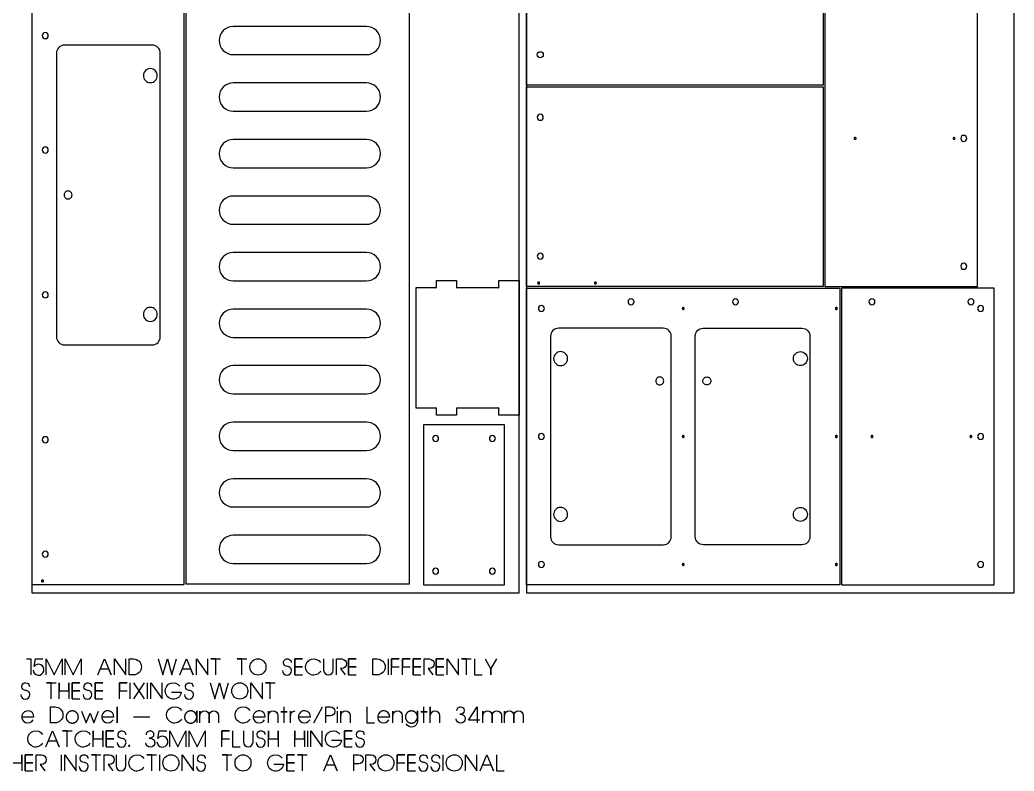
# Model space of a CAD drawing. Extents: x -767 to 5144, y -506 to 2808.
# Drawn here: x 2473 to 4961, y -446 to 1433 of the extents above; entities that cross this region are included whole.
import ezdxf

# ---------------------------------------------------------------- set-up
doc = ezdxf.new("R2010")
doc.units = 0
for name, color, linetype in [('LAYER_1', 18, 'CONTINUOUS'), ('T5_LOGOLAYER_20', 18, 'CONTINUOUS'), ('T5_LOGOLAYER_21', 18, 'CONTINUOUS')]:
    doc.layers.add(name, color=color, linetype=linetype)

msp = doc.modelspace()

# ---------------------------------------------------------------- linework, layer by layer
at = {"layer": 'LAYER_1'}
for points in [[(3740.9, 0), (4960.9, 0), (4960.9, 2440), (3740.9, 2440)], [(4766.9, 766), (4868.9, 766), (4868.9, 1508), (4486.9, 1508), (4486.9, 766)], [(2888.1, 22), (3448.1, 22), (3448.1, 1470.1), (2888.1, 1470.1)], [(4809, 20), (4911, 20), (4911, 762), (4529, 762), (4529, 20)], [(3685.1, 20), (3685.1, 420), (3483.1, 420), (3483.1, 20)]]:
    msp.add_lwpolyline(points, close=True, dxfattribs=at)
for points in [[(2971.3, 1381.7, 0.414214), (3006.6, 1346.4), (3339.7, 1346.4, 0.414214), (3375.1, 1381.7, 0.414214), (3339.7, 1417.1), (3006.6, 1417.1, 0.414214)], [(3767.4, 1346.2, -0.414214), (3774.9, 1353.7, -0.414214), (3782.4, 1346.2, -0.414214), (3774.9, 1338.7, -0.414214)], [(2971.3, 1240.3, 0.414214), (3006.6, 1204.9), (3339.7, 1204.9, 0.414214), (3375.1, 1240.3, 0.414214), (3339.7, 1275.6), (3006.6, 1275.6, 0.414214)], [(3767.4, 1189.8, 0.414214), (3774.9, 1182.3, 0.414214), (3782.4, 1189.8, 0.414214), (3774.9, 1197.3, 0.414214)], [(2971.3, 1098.8, 0.414214), (3006.7, 1063.4), (3339.7, 1063.4, 0.414214), (3375.1, 1098.8, 0.414214), (3339.7, 1134.2), (3006.7, 1134.2, 0.414214)], [(4563.1, 1139.4, 0.414214), (4560.7, 1137, 0.414214), (4563.1, 1134.6, 0.414214), (4565.5, 1137, 0.414214)], [(4810.7, 1139.4, 0.414214), (4808.3, 1137, 0.414214), (4810.7, 1134.6, 0.414214), (4813.1, 1137, 0.414214)], [(4834.9, 1144.5, 0.414214), (4827.4, 1137, 0.414214), (4834.9, 1129.5, 0.414214), (4842.4, 1137, 0.414214)], [(2971.3, 957.3, 0.414214), (3006.7, 921.9), (3339.7, 921.9, 0.414214), (3375.1, 957.3, 0.414214), (3339.7, 992.7), (3006.7, 992.7, 0.414214)], [(2971.3, 815.8, 0.414214), (3006.7, 780.5), (3339.7, 780.5, 0.414214), (3375.1, 815.8, 0.414214), (3339.7, 851.2), (3006.7, 851.2, 0.414214)], [(3767.4, 842.2, 0.414214), (3774.9, 834.7, 0.414214), (3782.4, 842.2, 0.414214), (3774.9, 849.7, 0.414214)], [(4834.9, 824.3, 0.414214), (4827.4, 816.8, 0.414214), (4834.9, 809.3, 0.414214), (4842.4, 816.8, 0.414214)], [(3768.4, 775, 0.414214), (3770.9, 772.5, 0.414214), (3773.4, 775, 0.414214), (3770.9, 777.5, 0.414214)], [(3910.4, 775, 0.414214), (3912.9, 772.5, 0.414214), (3915.4, 775, 0.414214), (3912.9, 777.5, 0.414214)], [(4002.3, 735.5, 0.414214), (3994.8, 728, 0.414214), (4002.3, 720.5, 0.414214), (4009.8, 728, 0.414214)], [(4605.2, 735.5, 0.414214), (4597.7, 728, 0.414214), (4605.2, 720.5, 0.414214), (4612.7, 728, 0.414214)], [(4852.8, 735.5, 0.414214), (4845.3, 728, 0.414214), (4852.8, 720.5, 0.414214), (4860.3, 728, 0.414214)], [(2971.3, 674.4, 0.414214), (3006.7, 639), (3339.7, 639, 0.414214), (3375.1, 674.4, 0.414214), (3339.7, 709.7), (3006.7, 709.7, 0.414214)], [(3777.9, 718.7, 0.414214), (3770.4, 711.2, 0.414214), (3777.9, 703.7, 0.414214), (3785.4, 711.2, 0.414214)], [(4516, 713.7, 0.414214), (4513.5, 711.2, 0.414214), (4516, 708.7, 0.414214), (4518.5, 711.2, 0.414214)], [(4877, 718.7, 0.414214), (4869.5, 711.2, 0.414214), (4877, 703.7, 0.414214), (4884.5, 711.2, 0.414214)], [(3800.9, 641.5), (3800.9, 140, 0.418362), (3821.2, 120), (4082.9, 120, 0.412304), (4102.9, 139.9), (4102.9, 140.8), (4102.9, 642, 0.414214), (4082.9, 662), (3820.9, 662, 0.4142), (3800.9, 642)], [(4449.9, 641.5), (4449.9, 140, -0.414214), (4429.9, 120), (4183, 120, -0.413015), (4163, 139.9), (4163, 140.8), (4163, 642, -0.412904), (4182.9, 662), (4429.9, 662, -0.416305), (4449.9, 641.9)], [(3825.9, 603.3, 0.414214), (3808.4, 585.8, 0.414214), (3825.9, 568.3, 0.414214), (3843.4, 585.8, 0.414214)], [(4426, 603.3, -0.414214), (4443.5, 585.8, -0.414214), (4426, 568.3, -0.414214), (4408.5, 585.8, -0.414214)], [(2971.3, 532.9, 0.414214), (3006.7, 497.5), (3339.7, 497.5, 0.414214), (3375.1, 532.9, 0.414214), (3339.7, 568.3), (3006.7, 568.3, 0.414214)], [(4073.9, 540, 0.414214), (4063.9, 530, 0.414214), (4073.9, 520, 0.414214), (4083.9, 530, 0.414214)], [(4191.9, 540, -0.414214), (4201.9, 530, -0.414214), (4191.9, 520, -0.414214), (4181.9, 530, -0.414214)], [(2971.3, 391.4, 0.414214), (3006.7, 356.1), (3339.7, 356.1, 0.414214), (3375.1, 391.4, 0.414214), (3339.7, 426.8), (3006.7, 426.8, 0.414214)], [(3777.9, 398.5, 0.414214), (3770.4, 391, 0.414214), (3777.9, 383.5, 0.414214), (3785.4, 391, 0.414214)], [(4877, 398.5, 0.414214), (4869.5, 391, 0.414214), (4877, 383.5, 0.414214), (4884.5, 391, 0.414214)], [(3505.6, 386, 0.414214), (3513.1, 378.5, 0.414214), (3520.6, 386, 0.414214), (3513.1, 393.5, 0.414214)], [(3647.6, 386, 0.414214), (3655.1, 378.5, 0.414214), (3662.6, 386, 0.414214), (3655.1, 393.5, 0.414214)], [(4516, 393.5, 0.414214), (4513.5, 391, 0.414214), (4516, 388.5, 0.414214), (4518.5, 391, 0.414214)], [(4605.2, 393.4, 0.414214), (4602.8, 391, 0.414214), (4605.2, 388.6, 0.414214), (4607.6, 391, 0.414214)], [(4852.8, 393.4, 0.414214), (4850.4, 391, 0.414214), (4852.8, 388.6, 0.414214), (4855.2, 391, 0.414214)], [(2971.3, 249.9, 0.414214), (3006.7, 214.6), (3339.7, 214.6, 0.414214), (3375.1, 249.9, 0.414214), (3339.7, 285.3), (3006.7, 285.3, 0.414214)], [(3825.9, 213.6, 0.414214), (3808.4, 196.1, 0.414214), (3825.9, 178.6, 0.414214), (3843.4, 196.1, 0.414214)], [(4426, 213.6, -0.414214), (4443.5, 196.1, -0.414214), (4426, 178.6, -0.414214), (4408.5, 196.1, -0.414214)], [(2971.3, 108.5, 0.414214), (3006.7, 73.1), (3339.7, 73.1, 0.414214), (3375.1, 108.5, 0.414214), (3339.7, 143.8), (3006.7, 143.8, 0.414214)], [(3777.9, 78.3, 0.414214), (3770.4, 70.8, 0.414214), (3777.9, 63.3, 0.414214), (3785.4, 70.8, 0.414214)], [(4877, 78.3, 0.414214), (4869.5, 70.8, 0.414214), (4877, 63.3, 0.414214), (4884.5, 70.8, 0.414214)], [(3505.6, 54, 0.414214), (3513.1, 46.5, 0.414214), (3520.6, 54, 0.414214), (3513.1, 61.5, 0.414214)], [(3647.6, 54, 0.414214), (3655.1, 46.5, 0.414214), (3662.6, 54, 0.414214), (3655.1, 61.5, 0.414214)], [(4516, 73.3, 0.414214), (4513.5, 70.8, 0.414214), (4516, 68.3, 0.414214), (4518.5, 70.8, 0.414214)]]:
    msp.add_lwpolyline(points, format="xyb", close=True, dxfattribs=at)
at = {"layer": 'T5_LOGOLAYER_20'}
msp.add_lwpolyline([(2502.1, 0), (3722.1, 0), (3722.1, 2440), (2502.1, 2440)], close=True, dxfattribs=at)
for points in [[(2528.6, 1394.1, 0.414214), (2536.1, 1386.6, 0.414214), (2543.6, 1394.1, 0.414214), (2536.1, 1401.6, 0.414214)], [(2584.1, 620.3), (2804.1, 620.3, 0.415498), (2824.1, 640.4), (2824.1, 1350.3, 0.414214), (2804.1, 1370.3), (2584.1, 1370.3, 0.415447), (2564.1, 1350.2), (2564.1, 640.3, 0.414214)], [(2781.6, 1294.1, 0.414214), (2799.1, 1276.6, 0.414214), (2816.6, 1294.1, 0.414214), (2799.1, 1311.6, 0.414214)], [(2528.6, 1107.8, 0.414214), (2536.1, 1100.3, 0.414214), (2543.6, 1107.8, 0.414214), (2536.1, 1115.3, 0.414214)], [(2583.1, 995.3, 0.414214), (2593.1, 985.3, 0.414214), (2603.1, 995.3, 0.414214), (2593.1, 1005.3, 0.414214)], [(3568.6, 462.1, 1), (3565.7, 459.2), (3565.7, 444.1), (3514.9, 444.1), (3514.9, 459.2, 1), (3512.1, 462.1), (3464.1, 462.1), (3464.1, 633.9), (3464.1, 763.7), (3512.1, 763.7, 1), (3514.9, 766.5), (3514.9, 781.7), (3565.7, 781.7), (3565.7, 766.5, 1), (3568.6, 763.7), (3668.5, 763.7, 1), (3671.3, 766.5), (3671.3, 781.7), (3722.1, 781.7), (3722.1, 763.7), (3722.1, 633.9), (3722.1, 444.1), (3671.3, 444.1), (3671.3, 459.2, 1), (3668.5, 462.1)], [(2528.6, 745.3, 0.414214), (2536.1, 737.8, 0.414214), (2543.6, 745.3, 0.414214), (2536.1, 752.8, 0.414214)], [(2781.6, 696.5, 0.414214), (2799.1, 679, 0.414214), (2816.6, 696.5, 0.414214), (2799.1, 714, 0.414214)], [(2528.6, 382.8, 0.414214), (2536.1, 375.3, 0.414214), (2543.6, 382.8, 0.414214), (2536.1, 390.3, 0.414214)], [(2528.6, 96.5, 0.414214), (2536.1, 89, 0.414214), (2543.6, 96.5, 0.414214), (2536.1, 104, 0.414214)], [(2526.6, 29.3, 0.414214), (2529.1, 26.8, 0.414214), (2531.6, 29.3, 0.414214), (2529.1, 31.8, 0.414214)]]:
    msp.add_lwpolyline(points, format="xyb", close=True, dxfattribs=at)
at = {"layer": 'T5_LOGOLAYER_21'}
for points in [[(4482.9, 1770), (4482.9, 1270), (3740.9, 1270), (3740.9, 1770)], [(2502.1, 20.3), (2884.1, 20.3), (2884.1, 1470.3), (2502.1, 1470.3)], [(4482.9, 1266), (4482.9, 766), (3740.9, 766), (3740.9, 1266)], [(4525, 20), (3740.9, 20), (3740.9, 762), (4525, 762)], [(2603.7, -326.1), (2604.1, -326.1), (2604.5, -326.1), (2604.9, -326.1), (2605.2, -326), (2605.6, -326), (2606, -325.9), (2606.4, -325.9), (2606.8, -325.8), (2607.1, -325.7), (2607.5, -325.6), (2607.9, -325.5), (2608.2, -325.4), (2608.6, -325.3), (2608.9, -325.2), (2609.3, -325.1), (2609.6, -324.9), (2609.9, -324.8), (2610.3, -324.6), (2610.6, -324.4), (2610.9, -324.3), (2611.3, -324.1), (2611.6, -323.9), (2611.9, -323.7), (2612.2, -323.5), (2612.5, -323.3), (2612.8, -323.1), (2613.1, -322.9), (2613.4, -322.6), (2613.6, -322.4), (2613.9, -322.2), (2614.2, -321.9), (2614.4, -321.7), (2614.7, -321.4), (2614.9, -321.1), (2615.2, -320.9), (2615.4, -320.6), (2615.7, -320.3), (2615.9, -320), (2616.1, -319.7), (2616.3, -319.4), (2616.5, -319.1), (2616.7, -318.8), (2616.9, -318.5), (2617.1, -318.2), (2617.2, -317.8), (2617.4, -317.5), (2617.6, -317.2), (2617.7, -316.8), (2617.8, -316.5), (2618, -316.1), (2618.1, -315.8), (2618.2, -315.4), (2618.3, -315.1), (2618.4, -314.7), (2618.5, -314.3), (2618.6, -314), (2618.7, -313.6), (2618.7, -313.2), (2618.8, -312.8), (2618.8, -312.5), (2618.8, -312.1), (2618.9, -311.7), (2618.9, -311.3), (2618.9, -310.9), (2618.9, -310.5), (2618.9, -310.1), (2618.8, -309.7), (2618.8, -309.4), (2618.8, -309), (2618.7, -308.6), (2618.7, -308.2), (2618.6, -307.8), (2618.5, -307.5), (2618.4, -307.1), (2618.3, -306.7), (2618.2, -306.4), (2618.1, -306), (2618, -305.7), (2617.8, -305.3), (2617.7, -305), (2617.6, -304.7), (2617.4, -304.3), (2617.2, -304), (2617.1, -303.7), (2616.9, -303.3), (2616.7, -303), (2616.5, -302.7), (2616.3, -302.4), (2616.1, -302.1), (2615.9, -301.8), (2615.7, -301.5), (2615.4, -301.2), (2615.2, -301), (2614.9, -300.7), (2614.7, -300.4), (2614.4, -300.2), (2614.2, -299.9), (2613.9, -299.7), (2613.6, -299.4), (2613.4, -299.2), (2613.1, -299), (2612.8, -298.7), (2612.5, -298.5), (2612.2, -298.3), (2611.9, -298.1), (2611.6, -297.9), (2611.3, -297.7), (2610.9, -297.5), (2610.6, -297.4), (2610.3, -297.2), (2609.9, -297.1), (2609.6, -296.9), (2609.3, -296.8), (2608.9, -296.6), (2608.6, -296.5), (2608.2, -296.4), (2607.9, -296.3), (2607.5, -296.2), (2607.1, -296.1), (2606.8, -296), (2606.4, -295.9), (2606, -295.9), (2605.6, -295.8), (2605.2, -295.8), (2604.9, -295.8), (2604.5, -295.7), (2604.1, -295.7), (2603.7, -295.7), (2603.3, -295.7), (2602.9, -295.7), (2602.5, -295.8), (2602.1, -295.8), (2601.8, -295.8), (2601.4, -295.9), (2601, -295.9), (2600.6, -296), (2600.3, -296.1), (2599.9, -296.2), (2599.5, -296.3), (2599.2, -296.4), (2598.8, -296.5), (2598.5, -296.6), (2598.1, -296.8), (2597.8, -296.9), (2597.4, -297.1), (2597.1, -297.2), (2596.8, -297.4), (2596.4, -297.5), (2596.1, -297.7), (2595.8, -297.9), (2595.5, -298.1), (2595.2, -298.3), (2594.9, -298.5), (2594.6, -298.7), (2594.3, -299), (2594, -299.2), (2593.7, -299.4), (2593.5, -299.7), (2593.2, -299.9), (2592.9, -300.2), (2592.7, -300.4), (2592.4, -300.7), (2592.2, -301), (2592, -301.2), (2591.7, -301.5), (2591.5, -301.8), (2591.3, -302.1), (2591.1, -302.4), (2590.9, -302.7), (2590.7, -303), (2590.5, -303.3), (2590.3, -303.7), (2590.2, -304), (2590, -304.3), (2589.8, -304.7), (2589.7, -305), (2589.5, -305.3), (2589.4, -305.7), (2589.3, -306), (2589.2, -306.4), (2589.1, -306.7), (2589, -307.1), (2588.9, -307.5), (2588.8, -307.8), (2588.7, -308.2), (2588.7, -308.6), (2588.6, -309), (2588.6, -309.4), (2588.5, -309.7), (2588.5, -310.1), (2588.5, -310.5), (2588.5, -310.9), (2588.5, -311.3), (2588.5, -311.7), (2588.5, -312.1), (2588.6, -312.5), (2588.6, -312.8), (2588.7, -313.2), (2588.7, -313.6), (2588.8, -314), (2588.9, -314.3), (2589, -314.7), (2589.1, -315.1), (2589.2, -315.4), (2589.3, -315.8), (2589.4, -316.1), (2589.5, -316.5), (2589.7, -316.8), (2589.8, -317.2), (2590, -317.5), (2590.2, -317.8), (2590.3, -318.2), (2590.5, -318.5), (2590.7, -318.8), (2590.9, -319.1), (2591.1, -319.4), (2591.3, -319.7), (2591.5, -320), (2591.7, -320.3), (2592, -320.6), (2592.2, -320.9), (2592.4, -321.1), (2592.7, -321.4), (2592.9, -321.7), (2593.2, -321.9), (2593.5, -322.2), (2593.7, -322.4), (2594, -322.6), (2594.3, -322.9), (2594.6, -323.1), (2594.9, -323.3), (2595.2, -323.5), (2595.5, -323.7), (2595.8, -323.9), (2596.1, -324.1), (2596.4, -324.3), (2596.8, -324.4), (2597.1, -324.6), (2597.4, -324.8), (2597.8, -324.9), (2598.1, -325.1), (2598.5, -325.2), (2598.8, -325.3), (2599.2, -325.4), (2599.5, -325.5), (2599.9, -325.6), (2600.3, -325.7), (2600.6, -325.8), (2601, -325.9), (2601.4, -325.9), (2601.8, -326), (2602.1, -326), (2602.5, -326.1), (2602.9, -326.1), (2603.3, -326.1)], [(2715.7, -325.7), (2715.7, -285.7)], [(2900, -326.1), (2900.4, -326.1), (2900.7, -326.1), (2901.1, -326.1), (2901.5, -326), (2901.9, -326), (2902.3, -325.9), (2902.7, -325.9), (2903, -325.8), (2903.4, -325.7), (2903.8, -325.6), (2904.1, -325.5), (2904.5, -325.4), (2904.8, -325.3), (2905.2, -325.2), (2905.5, -325.1), (2905.9, -324.9), (2906.2, -324.8), (2906.6, -324.6), (2906.9, -324.4), (2907.2, -324.3), (2907.5, -324.1), (2907.8, -323.9), (2908.2, -323.7), (2908.5, -323.5), (2908.8, -323.3), (2909.1, -323.1), (2909.3, -322.9), (2909.6, -322.6), (2909.9, -322.4), (2910.2, -322.2), (2910.4, -321.9), (2910.7, -321.7), (2911, -321.4), (2911.2, -321.1), (2911.5, -320.9), (2911.7, -320.6), (2911.9, -320.3), (2912.1, -320), (2912.4, -319.7), (2912.6, -319.4), (2912.8, -319.1), (2913, -318.8), (2913.1, -318.5), (2913.3, -318.2), (2913.5, -317.8), (2913.7, -317.5), (2913.8, -317.2), (2914, -316.8), (2914.1, -316.5), (2914.2, -316.1), (2914.4, -315.8), (2914.5, -315.4), (2914.6, -315.1), (2914.7, -314.7), (2914.8, -314.3), (2914.9, -314), (2914.9, -313.6), (2915, -313.2), (2915, -312.8), (2915.1, -312.5), (2915.1, -312.1), (2915.1, -311.7), (2915.2, -311.3), (2915.2, -310.9), (2915.2, -310.5), (2915.1, -310.1), (2915.1, -309.7), (2915.1, -309.4), (2915, -309), (2915, -308.6), (2914.9, -308.2), (2914.9, -307.8), (2914.8, -307.5), (2914.7, -307.1), (2914.6, -306.7), (2914.5, -306.4), (2914.4, -306), (2914.2, -305.7), (2914.1, -305.3), (2914, -305), (2913.8, -304.7), (2913.7, -304.3), (2913.5, -304), (2913.3, -303.7), (2913.1, -303.3), (2913, -303), (2912.8, -302.7), (2912.6, -302.4), (2912.4, -302.1), (2912.1, -301.8), (2911.9, -301.5), (2911.7, -301.2), (2911.5, -301), (2911.2, -300.7), (2911, -300.4), (2910.7, -300.2), (2910.4, -299.9), (2910.2, -299.7), (2909.9, -299.4), (2909.6, -299.2), (2909.3, -299), (2909.1, -298.7), (2908.8, -298.5), (2908.5, -298.3), (2908.2, -298.1), (2907.8, -297.9), (2907.5, -297.7), (2907.2, -297.5), (2906.9, -297.4), (2906.6, -297.2), (2906.2, -297.1), (2905.9, -296.9), (2905.5, -296.8), (2905.2, -296.6), (2904.8, -296.5), (2904.5, -296.4), (2904.1, -296.3), (2903.8, -296.2), (2903.4, -296.1), (2903, -296), (2902.7, -295.9), (2902.3, -295.9), (2901.9, -295.8), (2901.5, -295.8), (2901.1, -295.8), (2900.7, -295.7), (2900.4, -295.7), (2900, -295.7), (2899.6, -295.7), (2899.2, -295.7), (2898.8, -295.8), (2898.4, -295.8), (2898, -295.8), (2897.6, -295.9), (2897.3, -295.9), (2896.9, -296), (2896.5, -296.1), (2896.2, -296.2), (2895.8, -296.3), (2895.4, -296.4), (2895.1, -296.5), (2894.7, -296.6), (2894.4, -296.8), (2894, -296.9), (2893.7, -297.1), (2893.4, -297.2), (2893, -297.4), (2892.7, -297.5), (2892.4, -297.7), (2892.1, -297.9), (2891.8, -298.1), (2891.5, -298.3), (2891.2, -298.5), (2890.9, -298.7), (2890.6, -299), (2890.3, -299.2), (2890, -299.4), (2889.7, -299.7), (2889.5, -299.9), (2889.2, -300.2), (2889, -300.4), (2888.7, -300.7), (2888.5, -301), (2888.2, -301.2), (2888, -301.5), (2887.8, -301.8), (2887.6, -302.1), (2887.4, -302.4), (2887.2, -302.7), (2887, -303), (2886.8, -303.3), (2886.6, -303.7), (2886.4, -304), (2886.3, -304.3), (2886.1, -304.7), (2886, -305), (2885.8, -305.3), (2885.7, -305.7), (2885.6, -306), (2885.4, -306.4), (2885.3, -306.7), (2885.2, -307.1), (2885.1, -307.5), (2885.1, -307.8), (2885, -308.2), (2884.9, -308.6), (2884.9, -309), (2884.8, -309.4), (2884.8, -309.7), (2884.8, -310.1), (2884.8, -310.5), (2884.8, -310.9), (2884.8, -311.3), (2884.8, -311.7), (2884.8, -312.1), (2884.8, -312.5), (2884.9, -312.8), (2884.9, -313.2), (2885, -313.6), (2885.1, -314), (2885.1, -314.3), (2885.2, -314.7), (2885.3, -315.1), (2885.4, -315.4), (2885.6, -315.8), (2885.7, -316.1), (2885.8, -316.5), (2886, -316.8), (2886.1, -317.2), (2886.3, -317.5), (2886.4, -317.8), (2886.6, -318.2), (2886.8, -318.5), (2887, -318.8), (2887.2, -319.1), (2887.4, -319.4), (2887.6, -319.7), (2887.8, -320), (2888, -320.3), (2888.2, -320.6), (2888.5, -320.9), (2888.7, -321.1), (2889, -321.4), (2889.2, -321.7), (2889.5, -321.9), (2889.7, -322.2), (2890, -322.4), (2890.3, -322.6), (2890.6, -322.9), (2890.9, -323.1), (2891.2, -323.3), (2891.5, -323.5), (2891.8, -323.7), (2892.1, -323.9), (2892.4, -324.1), (2892.7, -324.3), (2893, -324.4), (2893.4, -324.6), (2893.7, -324.8), (2894, -324.9), (2894.4, -325.1), (2894.7, -325.2), (2895.1, -325.3), (2895.4, -325.4), (2895.8, -325.5), (2896.2, -325.6), (2896.5, -325.7), (2896.9, -325.8), (2897.3, -325.9), (2897.6, -325.9), (2898, -326), (2898.4, -326), (2898.8, -326.1), (2899.2, -326.1), (2899.6, -326.1)], [(3452.6, -326.1), (3453, -326.1), (3453.4, -326.1), (3453.8, -326.1), (3454.2, -326), (3454.6, -326), (3454.9, -325.9), (3455.3, -325.9), (3455.7, -325.8), (3456.1, -325.7), (3456.4, -325.6), (3456.8, -325.5), (3457.1, -325.4), (3457.5, -325.3), (3457.9, -325.2), (3458.2, -325.1), (3458.5, -324.9), (3458.9, -324.8), (3459.2, -324.6), (3459.5, -324.4), (3459.9, -324.3), (3460.2, -324.1), (3460.5, -323.9), (3460.8, -323.7), (3461.1, -323.5), (3461.4, -323.3), (3461.7, -323.1), (3462, -322.9), (3462.3, -322.6), (3462.6, -322.4), (3462.8, -322.2), (3463.1, -321.9), (3463.4, -321.7), (3463.6, -321.4), (3463.9, -321.1), (3464.1, -320.9), (3464.4, -320.6), (3464.6, -320.3), (3464.8, -320), (3465, -319.7), (3465.2, -319.4), (3465.4, -319.1), (3465.6, -318.8), (3465.8, -318.5), (3466, -318.2), (3466.2, -317.8), (3466.3, -317.5), (3466.5, -317.2), (3466.6, -316.8), (3466.8, -316.5), (3466.9, -316.1), (3467, -315.8), (3467.1, -315.4), (3467.3, -315.1), (3467.3, -314.7), (3467.4, -314.3), (3467.5, -314), (3467.6, -313.6), (3467.7, -313.2), (3467.7, -312.8), (3467.7, -312.5), (3467.8, -312.1), (3467.8, -311.7), (3467.8, -311.3), (3467.8, -310.9), (3467.8, -310.5), (3467.8, -310.1), (3467.8, -309.7), (3467.7, -309.4), (3467.7, -309), (3467.7, -308.6), (3467.6, -308.2), (3467.5, -307.8), (3467.4, -307.5), (3467.3, -307.1), (3467.3, -306.7), (3467.1, -306.4), (3467, -306), (3466.9, -305.7), (3466.8, -305.3), (3466.6, -305), (3466.5, -304.7), (3466.3, -304.3), (3466.2, -304), (3466, -303.7), (3465.8, -303.3), (3465.6, -303), (3465.4, -302.7), (3465.2, -302.4), (3465, -302.1), (3464.8, -301.8), (3464.6, -301.5), (3464.4, -301.2), (3464.1, -301), (3463.9, -300.7), (3463.6, -300.4), (3463.4, -300.2), (3463.1, -299.9), (3462.8, -299.7), (3462.6, -299.4), (3462.3, -299.2), (3462, -299), (3461.7, -298.7), (3461.4, -298.5), (3461.1, -298.3), (3460.8, -298.1), (3460.5, -297.9), (3460.2, -297.7), (3459.9, -297.5), (3459.5, -297.4), (3459.2, -297.2), (3458.9, -297.1), (3458.5, -296.9), (3458.2, -296.8), (3457.9, -296.6), (3457.5, -296.5), (3457.1, -296.4), (3456.8, -296.3), (3456.4, -296.2), (3456.1, -296.1), (3455.7, -296), (3455.3, -295.9), (3454.9, -295.9), (3454.6, -295.8), (3454.2, -295.8), (3453.8, -295.8), (3453.4, -295.7), (3453, -295.7), (3452.6, -295.7), (3452.2, -295.7), (3451.8, -295.7), (3451.5, -295.8), (3451.1, -295.8), (3450.7, -295.8), (3450.3, -295.9), (3449.9, -295.9), (3449.6, -296), (3449.2, -296.1), (3448.8, -296.2), (3448.5, -296.3), (3448.1, -296.4), (3447.8, -296.5), (3447.4, -296.6), (3447.1, -296.8), (3446.7, -296.9), (3446.4, -297.1), (3446, -297.2), (3445.7, -297.4), (3445.4, -297.5), (3445.1, -297.7), (3444.7, -297.9), (3444.4, -298.1), (3444.1, -298.3), (3443.8, -298.5), (3443.5, -298.7), (3443.2, -299), (3443, -299.2), (3442.7, -299.4), (3442.4, -299.7), (3442.1, -299.9), (3441.9, -300.2), (3441.6, -300.4), (3441.4, -300.7), (3441.1, -301), (3440.9, -301.2), (3440.7, -301.5), (3440.4, -301.8), (3440.2, -302.1), (3440, -302.4), (3439.8, -302.7), (3439.6, -303), (3439.4, -303.3), (3439.3, -303.7), (3439.1, -304), (3438.9, -304.3), (3438.8, -304.7), (3438.6, -305), (3438.5, -305.3), (3438.3, -305.7), (3438.2, -306), (3438.1, -306.4), (3438, -306.7), (3437.9, -307.1), (3437.8, -307.5), (3437.7, -307.8), (3437.7, -308.2), (3437.6, -308.6), (3437.5, -309), (3437.5, -309.4), (3437.5, -309.7), (3437.4, -310.1), (3437.4, -310.5), (3437.4, -310.9), (3437.4, -311.3), (3437.4, -311.7), (3437.5, -312.1), (3437.5, -312.5), (3437.5, -312.8), (3437.6, -313.2), (3437.7, -313.6), (3437.7, -314), (3437.8, -314.3), (3437.9, -314.7), (3438, -315.1), (3438.1, -315.4), (3438.2, -315.8), (3438.3, -316.1), (3438.5, -316.5), (3438.6, -316.8), (3438.8, -317.2), (3438.9, -317.5), (3439.1, -317.8), (3439.3, -318.2), (3439.4, -318.5), (3439.6, -318.8), (3439.8, -319.1), (3440, -319.4), (3440.2, -319.7), (3440.4, -320), (3440.7, -320.3), (3440.9, -320.6), (3441.1, -320.9), (3441.4, -321.1), (3441.6, -321.4), (3441.9, -321.7), (3442.1, -321.9), (3442.4, -322.2), (3442.7, -322.4), (3443, -322.6), (3443.2, -322.9), (3443.5, -323.1), (3443.8, -323.3), (3444.1, -323.5), (3444.4, -323.7), (3444.7, -323.9), (3445.1, -324.1), (3445.4, -324.3), (3445.7, -324.4), (3446, -324.6), (3446.4, -324.8), (3446.7, -324.9), (3447.1, -325.1), (3447.4, -325.2), (3447.8, -325.3), (3448.1, -325.4), (3448.5, -325.5), (3448.8, -325.6), (3449.2, -325.7), (3449.6, -325.8), (3449.9, -325.9), (3450.3, -325.9), (3450.7, -326), (3451.1, -326), (3451.5, -326.1), (3451.8, -326.1), (3452.2, -326.1)], [(2746.2, -385.7), (2746.2, -380.5)]]:
    msp.add_lwpolyline(points, close=True, dxfattribs=at)
for points in [[(4263.6, 735.5, 0.414214), (4256.1, 728, 0.414214), (4263.6, 720.5, 0.414214), (4271.1, 728, 0.414214)], [(4132.9, 713.7, 0.414214), (4130.4, 711.2, 0.414214), (4132.9, 708.7, 0.414214), (4135.4, 711.2, 0.414214)], [(4132.9, 393.5, 0.414214), (4130.4, 391, 0.414214), (4132.9, 388.5, 0.414214), (4135.4, 391, 0.414214)], [(4132.9, 73.3, 0.414214), (4130.4, 70.8, 0.414214), (4132.9, 68.3, 0.414214), (4135.4, 70.8, 0.414214)], [(2745.7, -205.7), (2745.7, -165.7), (2756.9, -165.7, -1), (2756.9, -205.7)], [(3088.5, -186.1, -1), (3048.5, -186.1), (3048.5, -185.3, -1), (3088.5, -185.3)], [(3355.6, -205.7), (3355.6, -165.7), (3366.8, -165.7, -1), (3366.8, -205.7)], [(3043, -246.1, -1), (3003, -246.1), (3003, -245.3, -1), (3043, -245.3)], [(2549.3, -325.7), (2549.3, -285.7), (2560.5, -285.7, -1), (2560.5, -325.7)], [(2870.6, -426.1, -1), (2830.6, -426.1), (2830.6, -425.3, -1), (2870.6, -425.3)], [(3051, -426.1, -1), (3011, -426.1), (3011, -425.3, -1), (3051, -425.3)], [(3408.6, -426.1, -1), (3368.6, -426.1), (3368.6, -425.3, -1), (3408.6, -425.3)], [(3579.8, -426.1, -1), (3539.8, -426.1), (3539.8, -425.3, -1), (3579.8, -425.3)]]:
    msp.add_lwpolyline(points, format="xyb", close=True, dxfattribs=at)
for points in [[(2489.3, -165.7), (2500.1, -165.7), (2500.1, -205.7)], [(2538.1, -205.7), (2538.1, -165.7), (2558.1, -205.7), (2578.1, -165.7), (2578.1, -205.7)], [(2586.1, -205.7), (2586.1, -165.7), (2606.1, -205.7), (2626.1, -165.7), (2626.1, -205.7)], [(2667.7, -205.7), (2684.5, -165.7), (2701.3, -205.7), (2695.3, -191.3), (2674.1, -191.3)], [(2709.3, -205.7), (2709.3, -165.7), (2737.7, -205.7), (2737.7, -165.7)], [(2818.5, -165.7), (2830.1, -205.7), (2841.7, -165.7), (2853.3, -205.7), (2864.9, -165.7)], [(2872.9, -205.7), (2889.7, -165.7), (2906.5, -205.7), (2900.5, -191.3), (2879.3, -191.3)], [(2914.5, -205.7), (2914.5, -165.7), (2942.9, -205.7), (2942.9, -165.7)], [(2962.9, -205.7), (2962.9, -165.7), (2950.9, -165.7), (2974.9, -165.7)], [(3028.5, -205.7), (3028.5, -165.7), (3016.5, -165.7), (3040.5, -165.7)], [(3160.5, -205.7), (3160.5, -165.7), (3179.7, -165.7), (3160.5, -165.7), (3160.5, -185.3), (3179.7, -185.3), (3160.5, -185.3), (3160.5, -205.7), (3179.7, -205.7)], [(3294.8, -205.7), (3294.8, -165.7), (3314, -165.7), (3294.8, -165.7), (3294.8, -185.3), (3314, -185.3), (3294.8, -185.3), (3294.8, -205.7), (3314, -205.7)], [(3394.8, -205.7), (3394.8, -165.7)], [(3402.8, -205.7), (3402.8, -165.7), (3422, -165.7), (3402.8, -165.7), (3402.8, -185.3), (3422, -185.3)], [(3430, -205.7), (3430, -165.7), (3449.2, -165.7), (3430, -165.7), (3430, -185.3), (3449.2, -185.3)], [(3457.2, -205.7), (3457.2, -165.7), (3476.4, -165.7), (3457.2, -165.7), (3457.2, -185.3), (3476.4, -185.3), (3457.2, -185.3), (3457.2, -205.7), (3476.4, -205.7)], [(3514.4, -205.7), (3514.4, -165.7), (3533.6, -165.7), (3514.4, -165.7), (3514.4, -185.3), (3533.6, -185.3), (3514.4, -185.3), (3514.4, -205.7), (3533.6, -205.7)], [(3541.6, -205.7), (3541.6, -165.7), (3570, -205.7), (3570, -165.7)], [(3590, -205.7), (3590, -165.7), (3578, -165.7), (3602, -165.7)], [(3610, -165.7), (3610, -205.7), (3629.2, -205.7)], [(3637.2, -165.7), (3651.6, -190.9), (3651.6, -205.7), (3651.6, -190.9), (3666, -165.7)], [(2551, -265.7), (2551, -225.7), (2539, -225.7), (2563, -225.7)], [(2571, -265.7), (2571, -225.7), (2571, -245.3), (2595.4, -245.3), (2595.4, -225.7), (2595.4, -265.7)], [(2603.4, -265.7), (2603.4, -225.7), (2622.6, -225.7), (2603.4, -225.7), (2603.4, -245.3), (2622.6, -245.3), (2603.4, -245.3), (2603.4, -265.7), (2622.6, -265.7)], [(2661, -265.7), (2661, -225.7), (2680.2, -225.7), (2661, -225.7), (2661, -245.3), (2680.2, -245.3), (2661, -245.3), (2661, -265.7), (2680.2, -265.7)], [(2721.8, -265.7), (2721.8, -225.7), (2741, -225.7), (2721.8, -225.7), (2721.8, -245.3), (2741, -245.3)], [(2749, -265.7), (2749, -225.7)], [(2757, -225.7), (2783.8, -265.7)], [(2757.4, -265.7), (2784.2, -225.7)], [(2792.2, -265.7), (2792.2, -225.7)], [(2800.2, -265.7), (2800.2, -225.7), (2828.6, -265.7), (2828.6, -225.7)], [(2948.6, -225.7), (2960.2, -265.7), (2971.8, -225.7), (2983.4, -265.7), (2995, -225.7)], [(3051, -265.7), (3051, -225.7), (3079.4, -265.7), (3079.4, -225.7)], [(3099.4, -265.7), (3099.4, -225.7), (3087.4, -225.7), (3111.4, -225.7)], [(2626.9, -296.1), (2638.9, -325.7), (2648.1, -301.7), (2657.3, -325.7), (2669.3, -296.1)], [(3133.9, -325.7), (3133.9, -297.7), (3125.9, -297.7), (3141.9, -297.7), (3133.9, -297.7), (3133.9, -285.7)], [(3207.9, -325.7), (3229.9, -285.7)], [(3267.9, -290.5), (3267.9, -285.7)], [(3267.9, -325.7), (3267.9, -296.1)], [(3340.7, -285.7), (3340.7, -325.7), (3359.9, -325.7)], [(3483.8, -325.7), (3483.8, -297.7), (3475.8, -297.7), (3491.8, -297.7), (3483.8, -297.7), (3483.8, -285.7)], [(3623.4, -318.5), (3595, -318.5), (3617.4, -285.7), (3617.4, -325.7)], [(2757.3, -310.9), (2798.1, -310.9)], [(2537.5, -385.7), (2554.3, -345.7), (2571.1, -385.7), (2565.1, -371.3), (2543.9, -371.3)], [(2591.1, -385.7), (2591.1, -345.7), (2579.1, -345.7), (2603.1, -345.7)], [(2656.2, -385.7), (2656.2, -345.7), (2656.2, -365.3), (2680.6, -365.3), (2680.6, -345.7), (2680.6, -385.7)], [(2688.6, -385.7), (2688.6, -345.7), (2707.8, -345.7), (2688.6, -345.7), (2688.6, -365.3), (2707.8, -365.3), (2688.6, -365.3), (2688.6, -385.7), (2707.8, -385.7)], [(2848.1, -385.7), (2848.1, -345.7), (2868.1, -385.7), (2888.1, -345.7), (2888.1, -385.7)], [(2896.1, -385.7), (2896.1, -345.7), (2916.1, -385.7), (2936.1, -345.7), (2936.1, -385.7)], [(2977.7, -385.7), (2977.7, -345.7), (2996.9, -345.7), (2977.7, -345.7), (2977.7, -365.3), (2996.9, -365.3)], [(3004.9, -345.7), (3004.9, -385.7), (3024.1, -385.7)], [(3094.5, -385.7), (3094.5, -345.7), (3094.5, -365.3), (3118.9, -365.3), (3118.9, -345.7), (3118.9, -385.7)], [(3160.5, -385.7), (3160.5, -345.7), (3160.5, -365.3), (3184.9, -365.3), (3184.9, -345.7), (3184.9, -385.7)], [(3192.9, -385.7), (3192.9, -345.7)], [(3200.9, -385.7), (3200.9, -345.7), (3229.3, -385.7), (3229.3, -345.7)], [(3285.3, -385.7), (3285.3, -345.7), (3304.5, -345.7), (3285.3, -345.7), (3285.3, -365.3), (3304.5, -365.3), (3285.3, -365.3), (3285.3, -385.7), (3304.5, -385.7)], [(2453.5, -445.7), (2453.5, -405.7), (2453.5, -425.3), (2477.9, -425.3), (2477.9, -405.7), (2477.9, -445.7)], [(2485.9, -445.7), (2485.9, -405.7), (2505.1, -405.7), (2485.9, -405.7), (2485.9, -425.3), (2505.1, -425.3), (2485.9, -425.3), (2485.9, -445.7), (2505.1, -445.7)], [(2576.7, -445.7), (2576.7, -405.7)], [(2584.7, -445.7), (2584.7, -405.7), (2613.1, -445.7), (2613.1, -405.7)], [(2663.5, -445.7), (2663.5, -405.7), (2651.5, -405.7), (2675.5, -405.7)], [(2802.6, -445.7), (2802.6, -405.7), (2790.6, -405.7), (2814.6, -405.7)], [(2822.6, -445.7), (2822.6, -405.7)], [(2878.6, -445.7), (2878.6, -405.7), (2907, -445.7), (2907, -405.7)], [(2991, -445.7), (2991, -405.7), (2979, -405.7), (3003, -405.7)], [(3140.6, -445.7), (3140.6, -405.7), (3159.8, -405.7), (3140.6, -405.7), (3140.6, -425.3), (3159.8, -425.3), (3140.6, -425.3), (3140.6, -445.7), (3159.8, -445.7)], [(3179.8, -445.7), (3179.8, -405.7), (3167.8, -405.7), (3191.8, -405.7)], [(3233.4, -445.7), (3250.2, -405.7), (3267, -445.7), (3261, -431.3), (3239.8, -431.3)], [(3416.6, -445.7), (3416.6, -405.7), (3435.8, -405.7), (3416.6, -405.7), (3416.6, -425.3), (3435.8, -425.3)], [(3443.8, -445.7), (3443.8, -405.7), (3463, -405.7), (3443.8, -405.7), (3443.8, -425.3), (3463, -425.3), (3443.8, -425.3), (3443.8, -445.7), (3463, -445.7)], [(3531.8, -445.7), (3531.8, -405.7)], [(3587.8, -445.7), (3587.8, -405.7), (3616.2, -445.7), (3616.2, -405.7)], [(3624.2, -445.7), (3641, -405.7), (3657.8, -445.7), (3651.8, -431.3), (3630.6, -431.3)], [(3665.8, -405.7), (3665.8, -445.7), (3685, -445.7)]]:
    msp.add_lwpolyline(points, dxfattribs=at)
for points in [[(2505.7, -193.3, 0.857608), (2532.5, -196.1, 0.839431), (2508.1, -184.9), (2511.3, -165.7), (2530.1, -165.7)], [(3130.1, -194.9, 1), (3152.5, -194.9, 0.415385), (3142.1, -184.5, -0.668438), (3135.3, -168.1, -0.668438), (3151.7, -174.9)], [(3224.9, -196.5, -0.77786), (3187.7, -185.3, -0.756443), (3224.9, -174.9)], [(3232.8, -165.7), (3232.8, -193.7, 1), (3256.8, -193.7), (3256.8, -165.7)], [(3264.8, -205.7), (3264.8, -165.7), (3278, -165.7, -1), (3278, -189.7), (3274.8, -189.7), (3286.8, -205.7)], [(3484.4, -205.7), (3484.4, -165.7), (3497.6, -165.7, -1), (3497.6, -189.7), (3494.4, -189.7), (3506.4, -205.7)], [(2475, -254.9, 1), (2497.4, -254.9, 0.415385), (2487, -244.5, -0.668438), (2480.2, -228.1, -0.668438), (2496.6, -234.9)], [(2630.6, -254.9, 1), (2653, -254.9, 0.415385), (2642.6, -244.5, -0.668438), (2635.8, -228.1, -0.668438), (2652.2, -234.9)], [(2851.8, -248.9), (2876.6, -248.9, -0.955296), (2836.6, -245.3, -0.741566), (2873, -234.1)], [(2884.6, -254.9, 1), (2907, -254.9, 0.415385), (2896.6, -244.5, -0.668438), (2889.8, -228.1, -0.668438), (2906.2, -234.9)], [(2478.1, -310.9), (2507.7, -310.9, 0.90232), (2477.8, -307.2, 0.862347), (2505.7, -318.1)], [(2678.1, -310.9), (2707.7, -310.9, 0.90232), (2677.7, -307.2, 0.862347), (2705.7, -318.1)], [(2876.9, -316.5, -0.77786), (2839.7, -305.3, -0.756443), (2876.9, -294.9)], [(2900, -326.1, 0.421631), (2915.2, -310.5), (2915.2, -295.7), (2915.2, -325.7)], [(2923.2, -325.7), (2923.2, -296.1), (2923.2, -307.3, -1), (2946.4, -307.3), (2946.4, -325.7), (2946.4, -307.3, -1), (2969.6, -307.3), (2969.6, -325.7)], [(3048.4, -316.5, -0.77786), (3011.2, -305.3, -0.756443), (3048.4, -294.9)], [(3057.1, -310.9), (3086.7, -310.9, 0.90232), (3056.7, -307.2, 0.862347), (3084.7, -318.1)], [(3094.7, -325.7), (3094.7, -296.1), (3094.7, -307.3, -1), (3117.9, -307.3), (3117.9, -325.7)], [(3149.9, -325.7), (3149.9, -296.1), (3149.9, -307.3, -0.416092), (3161.5, -295.7)], [(3170.3, -310.9), (3199.9, -310.9, 0.90232), (3169.9, -307.2, 0.862347), (3197.9, -318.1)], [(3237.9, -325.7), (3237.9, -285.7), (3249.9, -285.7, -1), (3249.9, -308.1), (3237.9, -308.1)], [(3275.9, -325.7), (3275.9, -296.1), (3275.9, -307.3, -1), (3299.1, -307.3), (3299.1, -325.7)], [(3368.7, -310.9), (3398.3, -310.9, 0.90232), (3368.3, -307.2, 0.862347), (3396.3, -318.1)], [(3406.3, -325.7), (3406.3, -296.1), (3406.3, -307.3, -1), (3429.5, -307.3), (3429.5, -325.7)], [(3452.6, -326.1, 0.421631), (3467.8, -310.5), (3467.8, -295.7), (3467.8, -320.9, -0.782349), (3439.4, -328.1)], [(3499.8, -325.7), (3499.8, -285.7), (3499.8, -307.3, -1), (3523, -307.3), (3523, -325.7)], [(3566.6, -295.3, -0.454849), (3575.4, -285.2, -0.411435), (3584.2, -294.1), (3584.2, -295.3, -0.412121), (3575.4, -304.1), (3573.4, -304.1), (3575.8, -304.1, -0.414286), (3587, -315.3, -0.946269), (3564.6, -315.7)], [(3631.4, -325.7), (3631.4, -296.1), (3631.4, -307.3, -1), (3654.6, -307.3), (3654.6, -325.7), (3654.6, -307.3, -1), (3677.8, -307.3), (3677.8, -325.7)], [(3685.8, -325.7), (3685.8, -296.1), (3685.8, -307.3, -1), (3709, -307.3), (3709, -325.7), (3709, -307.3, -1), (3732.2, -307.3), (3732.2, -325.7)], [(2529.5, -376.5, -0.77786), (2492.3, -365.3, -0.756443), (2529.5, -354.9)], [(2648.3, -376.5, -0.77786), (2611.1, -365.3, -0.756443), (2648.3, -354.9)], [(2715.8, -374.9, 1), (2738.2, -374.9, 0.415385), (2727.8, -364.5, -0.668438), (2721, -348.1, -0.668438), (2737.4, -354.9)], [(2789.7, -355.3, -0.454849), (2798.5, -345.2, -0.411435), (2807.3, -354.1), (2807.3, -355.3, -0.412121), (2798.5, -364.1), (2796.5, -364.1), (2798.9, -364.1, -0.414286), (2810.1, -375.3, -0.946269), (2787.7, -375.7)], [(2815.7, -373.3, 0.857608), (2842.5, -376.1, 0.839431), (2818.1, -364.9), (2821.3, -345.7), (2840.1, -345.7)], [(3032.1, -345.7), (3032.1, -373.7, 1), (3056.1, -373.7), (3056.1, -345.7)], [(3064.1, -374.9, 1), (3086.5, -374.9, 0.415385), (3076.1, -364.5, -0.668438), (3069.3, -348.1, -0.668438), (3085.7, -354.9)], [(3252.5, -368.9), (3277.3, -368.9, -0.955296), (3237.3, -365.3, -0.741566), (3273.7, -354.1)], [(3312.5, -374.9, 1), (3334.9, -374.9, 0.415385), (3324.5, -364.5, -0.668438), (3317.7, -348.1, -0.668438), (3334.1, -354.9)], [(2513.1, -445.7), (2513.1, -405.7), (2526.3, -405.7, -1), (2526.3, -429.7), (2523.1, -429.7), (2535.1, -445.7)], [(2621.1, -434.9, 1), (2643.5, -434.9, 0.415385), (2633.1, -424.5, -0.668438), (2626.3, -408.1, -0.668438), (2642.7, -414.9)], [(2683.5, -445.7), (2683.5, -405.7), (2696.7, -405.7, -1), (2696.7, -429.7), (2693.5, -429.7), (2705.5, -445.7)], [(2713.5, -405.7), (2713.5, -433.7, 1), (2737.5, -433.7), (2737.5, -405.7)], [(2782.7, -436.5, -0.77786), (2745.5, -425.3, -0.756443), (2782.7, -414.9)], [(2915, -434.9, 1), (2937.4, -434.9, 0.415385), (2927, -424.5, -0.668438), (2920.2, -408.1, -0.668438), (2936.6, -414.9)], [(3107.8, -428.9), (3132.6, -428.9, -0.955296), (3092.6, -425.3, -0.741566), (3129, -414.1)], [(3308.6, -445.7), (3308.6, -405.7), (3320.6, -405.7, -1), (3320.6, -428.1), (3308.6, -428.1)], [(3338.6, -445.7), (3338.6, -405.7), (3351.8, -405.7, -1), (3351.8, -429.7), (3348.6, -429.7), (3360.6, -445.7)], [(3471, -434.9, 1), (3493.4, -434.9, 0.415385), (3483, -424.5, -0.668438), (3476.2, -408.1, -0.668438), (3492.6, -414.9)], [(3501.4, -434.9, 1), (3523.8, -434.9, 0.415385), (3513.4, -424.5, -0.668438), (3506.6, -408.1, -0.668438), (3523, -414.9)]]:
    msp.add_lwpolyline(points, format="xyb", dxfattribs=at)

doc.saveas('drawing.dxf')
